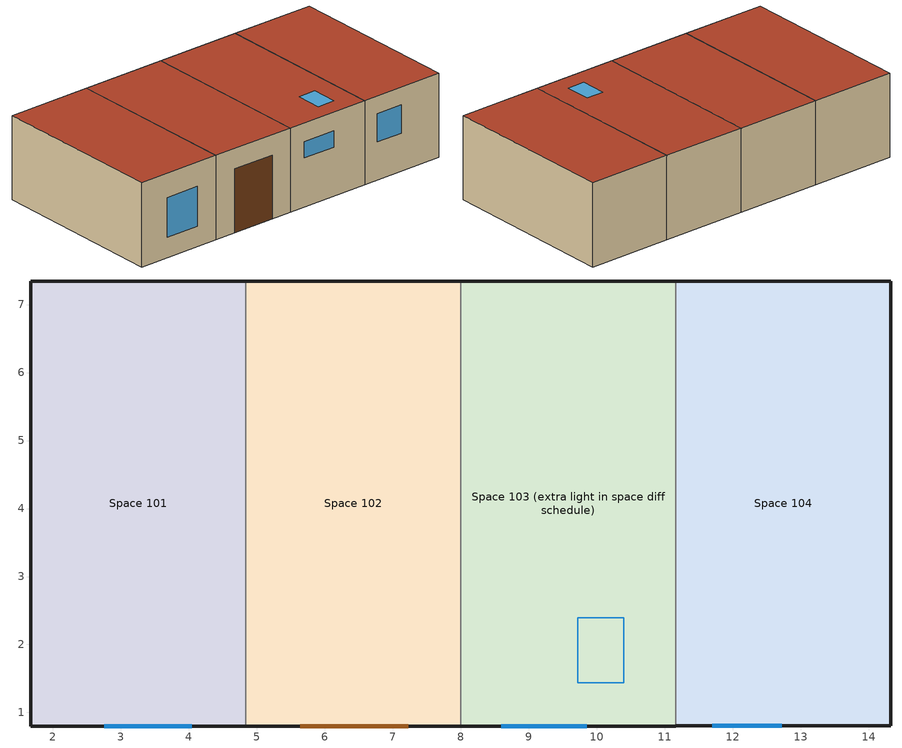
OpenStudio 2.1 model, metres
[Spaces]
Space 101
 floor ground: 4.83,7.35 4.83,0.8 1.67,0.8 1.67,7.35 z0
 wall outside: 4.83,7.35 1.67,7.35 1.67,0.8 4.83,0.8 z0:3.05
 wall to Space 102: 4.83,0.8 4.83,7.35 z0:3.05
 window (ASHRAE_90.1-2004_ExtWindow_ClimateZone 8): 2.75,0.8 4.04,0.8 z0.74:2.18
 roof outside: 4.83,0.8 4.83,7.35 1.67,7.35 1.67,0.8 z3.05
Space 102
 floor ground: 8,7.35 8,0.8 4.83,0.8 4.83,7.35 z0
 wall outside (Shared Material): 8,7.35 4.83,7.35 z0:3.05
 wall outside (Test_Air Gap): 4.83,0.8 8,0.8 z0:3.05
 wall to Space 103 (extra light in space diff schedule): 8,0.8 8,7.35 z0:3.05
 door: 5.63,0.8 7.23,0.8 z0:2.31
 roof outside: 8,0.8 8,7.35 4.83,7.35 4.83,0.8 z3.05
Space 103 (extra light in space diff schedule)
 floor ground: 11.16,7.35 11.16,0.8 8,0.8 8,7.35 z0
 wall outside (Test_No Insulation): 11.16,7.35 8,7.35 z0:3.05
 wall outside: 8,0.8 11.16,0.8 z0:3.05
 wall to Space 104: 11.16,0.8 11.16,7.35 z0:3.05
 window: 8.6,0.8 9.85,0.8 z1.78:2.37
 roof outside: 11.16,0.8 11.16,7.35 8,7.35 8,0.8 z3.05
 skylight: 10.39,1.44 10.39,2.4 9.72,2.4 9.72,1.44 z3.05
Space 104
 floor ground: 14.32,7.35 14.32,0.8 11.16,0.8 11.16,7.35 z0
 wall outside: 11.16,0.8 14.32,0.8 z0:3.05
 wall outside (ASHRAE_90.1-2004_ExtWall_SteelFrame_ClimateZone 1-4): 14.32,7.35 11.16,7.35 z0:3.05
 wall outside (ASHRAE_90.1-2004_ExtWall_Metal_ClimateZone 5): 14.32,0.8 14.32,7.35 z0:3.05
 window: 11.7,0.8 12.72,0.8 z1.39:2.41
 roof outside: 14.32,0.8 14.32,7.35 11.16,7.35 11.16,0.8 z3.05
[Building]
Large Hotel: North Axis {deg}=-0; Default Construction Set=ASHRAE_189.1-2009_ClimateZone 5 (l_htl) alt-res_ConstSet
[SizingPeriod:DesignDay] Barometric Pressure {Pa}=99063; Rain Indicator=0; Snow Indicator=0; Day of Month=21; Daylight Saving Time Indicator=0; Humidity Indicating Type=WetBulb; Dry-Bulb Temperature Range Modifier Type=DefaultMultipliers; Solar Model Indicator=ASHRAEClearSky
Name | Maximum Dry-Bulb Temperature {C} | Daily Dry-Bulb Temperature Range {deltaC} | Humidity Indicating Conditions at Maximum Dry-Bulb | Wind Speed {m/s} | Wind Direction {deg} | Sky Clearness | Month | Day Type
Sizing Period Design Day 1 | -20.6 | 0 | -20.6 | 4.9 | 270 | 0 | 1 | WinterDesignDay
Sizing Period Design Day 2 | 33.2 | 10.7 | 23.8 | 5.3 | 230 | 1 | 7 | SummerDesignDay
[Site:WaterMainsTemperature]
Calculation Method=Correlation; Annual Average Outdoor Air Temperature {C}=9.69; Maximum Difference In Monthly Average Outdoor Air Temperatures {deltaC}=28.1
[ClimateZones]

[Construction]
000_ExtSlabCarpet_4in_ClimateZone 1-8: MAT-CC05 4 HW CONCRETE, NoMass Test
000_Exterior Door: 000_F08 Metal surface, 000_I01 25mm insulation board
000_Exterior Window: 000_Clear 3mm, 000_Air 13mm, 000_Clear 3mm
000_Interior Ceiling: 000_M11 100mm lightweight concrete, 000_F05 Ceiling air space resistance, 000_F16 Acoustic tile
000_Interior Door; 000_Interior Partition: 000_G05 25mm wood
000_Interior Floor: 000_F16 Acoustic tile, 000_F05 Ceiling air space resistance, 000_M11 100mm lightweight concrete
000_Interior Wall: 000_G01a 19mm gypsum board, 000_F04 Wall air space resistance, 000_G01a 19mm gypsum board
000_Interior Window: 000_Clear 3mm
ASHRAE_189.1-2009_ExtRoof_IEAD_ClimateZone 2-5: Roof Membrane, Roof Insulation [21], Metal Decking
ASHRAE_189.1-2009_ExtWall_Mass_ClimateZone_alt-res 5: 1IN Stucco, 8IN Concrete HW, Wall Insulation [42], 1/2IN Gypsum
ASHRAE_189.1-2009_ExtWindow_ClimateZone_alt-res 4-5: Theoretical Glass [216]
ASHRAE_90.1-2004_ExtWall_Metal_ClimateZone 5: Metal Siding, Metal Building Semi-Cond Wall Insulation-1.24, 1/2IN Gypsum
ASHRAE_90.1-2004_ExtWall_SteelFrame_ClimateZone 1-4: Wood Siding, NoMass Test, 1/2IN Gypsum
ASHRAE_90.1-2004_ExtWindow_ClimateZone 8: Fixed Window 2.62/0.30/0.21
Test_Air Gap: 000_G01a 19mm gypsum board, Material Air Gap 1, 000_M01 100mm brick
Test_No Insulation: 000_M01 100mm brick, 8IN CONCRETE HW_RefBldg, 1/2IN Gypsum
Shared Material: 8IN Concrete HW, Wall Insulation [42], 1/2IN Gypsum
[DefaultConstructionSet]
ASHRAE_189.1-2009_ClimateZone 5 (l_htl) alt-res_ConstSet: Default Exterior Surface Constructions=ASHRAE_189.1-2009_ClimateZone 5 (l_htl) alt-res_Exterior_DefSurfCons; Default Interior Surface Constructions=000_Interior_DefSurfCons; Default Ground Contact Surface Constructions=000_Ground_DefSurfCons; Default Exterior SubSurface Constructions=ASHRAE_189.1-2009_ClimateZone 5 (l_htl) alt-res_Exterior_DefSubCons; Default Interior SubSurface Constructions=000_Interior_DefSubCons; Interior Partition Construction=000_Interior Partition
[DefaultSubSurfaceConstructions] Glass Door Construction=000_Exterior Window; Skylight Construction=000_Exterior Window; Tubular Daylight Dome Construction=000_Interior Window; Tubular Daylight Diffuser Construction=000_Interior Window
Name | Fixed Window Construction | Operable Window Construction | Door Construction
000_Interior_DefSubCons | 000_Interior Window | 000_Interior Window | 000_Interior Door
ASHRAE_189.1-2009_ClimateZone 5 (l_htl) alt-res_Exterior_DefSubCons | ASHRAE_189.1-2009_ExtWindow_ClimateZone_alt-res 4-5 | ASHRAE_189.1-2009_ExtWindow_ClimateZone_alt-res 4-5 | 000_Exterior Door
[DefaultSurfaceConstructions]
Name | Floor Construction | Wall Construction | Roof Ceiling Construction
000_Ground_DefSurfCons | 000_ExtSlabCarpet_4in_ClimateZone 1-8 | 000_ExtSlabCarpet_4in_ClimateZone 1-8 | 000_ExtSlabCarpet_4in_ClimateZone 1-8
000_Interior_DefSurfCons | 000_Interior Floor | 000_Interior Wall | 000_Interior Ceiling
ASHRAE_189.1-2009_ClimateZone 5 (l_htl) alt-res_Exterior_DefSurfCons | 000_ExtSlabCarpet_4in_ClimateZone 1-8 | ASHRAE_189.1-2009_ExtWall_Mass_ClimateZone_alt-res 5 | ASHRAE_189.1-2009_ExtRoof_IEAD_ClimateZone 2-5
[Material]
Name | Roughness | Thickness | Conductivity | Density | Specific Heat | Thermal Absorptance | Solar Absorptance | Visible Absorptance
000_F08 Metal surface | Smooth | 0.0008 | 45.28 | 7824 | 500
000_F16 Acoustic tile | MediumSmooth | 0.0191 | 0.06 | 368 | 590
000_G01a 19mm gypsum board | MediumSmooth | 0.019 | 0.16 | 800 | 1090
000_G05 25mm wood | MediumSmooth | 0.0254 | 0.15 | 608 | 1630
000_I01 25mm insulation board | MediumRough | 0.0254 | 0.03 | 43 | 1210
000_M01 100mm brick | MediumRough | 0.1016 | 0.89 | 1920 | 790
000_M11 100mm lightweight concrete | MediumRough | 0.1016 | 0.53 | 1280 | 840
1/2IN Gypsum | Smooth | 0.0127 | 0.16 | 784.9 | 830 | 0.9 | 0.92 | 0.92
1IN Stucco | Smooth | 0.0253 | 0.6918 | 1858 | 837 | 0.9 | 0.92 | 0.92
8IN CONCRETE HW_RefBldg | Rough | 0.2032 | 1.311 | 2240 | 836.8 | 0.9 | 0.7 | 0.7
8IN Concrete HW | MediumRough | 0.2033 | 1.7296 | 2243 | 837 | 0.9 | 0.65 | 0.65
MAT-CC05 4 HW CONCRETE | Rough | 0.1016 | 1.311 | 2240 | 836.8 | 0.9 | 0.7 | 0.7
Metal Building Semi-Cond Wall Insulation-1.24 | MediumRough | 0.0495495 | 0.049 | 265 | 836.8 | 0.9 | 0.7 | 0.7
Metal Decking | MediumSmooth | 0.0015 | 45.006 | 7680 | 418.4 | 0.9 | 0.7 | 0.3
Metal Siding | Smooth | 0.0015 | 44.96 | 7688.86 | 410 | 0.9 | 0.2 | 0.2
Roof Insulation [21] | MediumRough | 0.2105 | 0.049 | 265 | 836.8 | 0.9 | 0.7 | 0.7
Roof Membrane | VeryRough | 0.0095 | 0.16 | 1121.29 | 1460 | 0.9 | 0.7 | 0.7
Wall Insulation [42] | MediumRough | 0.0914 | 0.0432 | 91 | 837 | 0.9 | 0.5 | 0.5
Wood Siding | MediumSmooth | 0.01 | 0.11 | 544.62 | 1210 | 0.9 | 0.78 | 0.78
[Material:AirGap]
Name | Thermal Resistance | Thermal Resistance {m2-K/W}
000_F04 Wall air space resistance | 0.15
000_F05 Ceiling air space resistance | 0.18
Material Air Gap 1 |  | 0.35222
[Material:NoMass]
NoMass Test: Roughness=VeryRough; Thermal Resistance=0.880551; Thermal Absorptance=0.9; Solar Absorptance=0.7; Visible Absorptance=0.8
[WindowMaterial:Gas]
000_Air 13mm: Gas Type=Air; Thickness=0.0127
[WindowMaterial:Glazing] Optical Data Type=SpectralAverage; Thickness=0.003; Infrared Transmittance at Normal Incidence=0
Name | Solar Transmittance at Normal Incidence | Front Side Solar Reflectance at Normal Incidence | Back Side Solar Reflectance at Normal Incidence | Visible Transmittance at Normal Incidence | Front Side Visible Reflectance at Normal Incidence | Back Side Visible Reflectance at Normal Incidence | Front Side Infrared Hemispherical Emissivity | Back Side Infrared Hemispherical Emissivity | Conductivity | Dirt Correction Factor for Solar and Visible Transmittance | Solar Diffusing
000_Clear 3mm | 0.837 | 0.075 | 0.075 | 0.898 | 0.081 | 0.081 | 0.84 | 0.84 | 0.9
Theoretical Glass [216] | 0.3801 | 0.5699 | 0.5699 | 0.5079 | 0.4421 | 0.4421 | 0.9 | 0.9 | 0.0133 | 1 | No
[WindowMaterial:SimpleGlazingSystem]
Fixed Window 2.62/0.30/0.21: U-Factor=2.61188; Solar Heat Gain Coefficient=0.3; Visible Transmittance=0.21
[DefaultScheduleSet] People Activity Level Schedule=LargeHotel_Activity; Lighting Schedule=LargeHotel_Bldg_Light; Electric Equipment Schedule=LargeHotel_Bldg_Equip; Infiltration Schedule=LargeHotel_Infil_Quarter_On
Name | Number of People Schedule
LargeHotel_Banquet_Schedules; LargeHotel_Cafe_Schedules | LargeHotel_Bldg_Occ
LargeHotel_Lobby_Schedules | LargeHotel_Lobby_Occ
[DesignSpecification:OutdoorAir] Outdoor Air Method=Sum; Outdoor Air Flow per Person=0.0107645; Outdoor Air Flow per Floor Area=0; Outdoor Air Flow Rate=0; Outdoor Air Flow Air Changes per Hour=0
LargeHotel_Banquet_Outdoor_Air; LargeHotel_Cafe_Outdoor_Air; LargeHotel_Lobby_Outdoor_Air
[ElectricEquipment]
Name | Electric Equipment Definition | Space or SpaceType
ASHRAE_189.1-2009_ClimateZone 1-3_LargeHotel_Cafe_ElecInst | ASHRAE_189.1-2009_ClimateZone 1-3_LargeHotel_Cafe_ElecDef | MultipleLights one LPD one Load x5 multiplier Same Schedule
ASHRAE_189.1-2009_ClimateZone 1-3_LargeHotel_Lobby_ElecInst | ASHRAE_189.1-2009_ClimateZone 1-3_LargeHotel_Lobby_ElecDef | Single Light LPD
[ElectricEquipment:Definition] Design Level Calculation Method=Watts/Area; Design Level=0
Name | Watts per Space Floor Area
ASHRAE_189.1-2009_ClimateZone 1-3_LargeHotel_Cafe_ElecDef | 2.79862
ASHRAE_189.1-2009_ClimateZone 1-3_LargeHotel_Lobby_ElecDef | 4.09029
[Lights]
Name | Lights Definition | Space or SpaceType | Schedule | Multiplier
ASHRAE_189.1-2009_ClimateZone 1-3_LargeHotel_Banquet_LightsInst | ASHRAE_189.1-2009_ClimateZone 1-3_LargeHotel_Banquet_LightsDef | Multiple Lights Both LPD different schedules | LargeHotel_LaundryRoom_Gas
ASHRAE_189.1-2009_ClimateZone 1-3_LargeHotel_Cafe_LightsInst | ASHRAE_189.1-2009_ClimateZone 1-3_LargeHotel_Cafe_LightsDef | MultipleLights one LPD one Load x5 multiplier Same Schedule | Schedule Compact 1
Lights 1 | ASHRAE_189.1-2009_ClimateZone 1-3_LargeHotel_Mechanical_LightsDef | Multiple Lights Both LPD different schedules | LargeHotel_Bldg_Equip
Lights 3 | 100W light | MultipleLights one LPD one Load x5 multiplier Same Schedule |  | 5
Lights 4 | ASHRAE_189.1-2009_ClimateZone 1-3_LargeHotel_Kitchen_LightsDef | Single Light LPD
Lights 5 | ASHRAE_189.1-2009_ClimateZone 1-3_LargeHotel_Cafe_LightsDef | Space 103 (extra light in space diff schedule) | LargeHotel_LaundryRoom_Gas
instance missing schedule | ASHRAE_189.1-2009_ClimateZone 1-3_LargeHotel_Kitchen_LightsDef | Space with no Geometry Assigned to SpaceType with non
[Lights:Definition]
Name | Design Level Calculation Method | Lighting Level | Watts per Space Floor Area | Lighting Level {W}
ASHRAE_189.1-2009_ClimateZone 1-3_LargeHotel_Banquet_LightsDef; ASHRAE_189.1-2009_ClimateZone 1-3_LargeHotel_Cafe_LightsDef | Watts/Area | 0 | 12.5938
ASHRAE_189.1-2009_ClimateZone 1-3_LargeHotel_Kitchen_LightsDef | Watts/Area | 0 | 11.625
ASHRAE_189.1-2009_ClimateZone 1-3_LargeHotel_Mechanical_LightsDef | Watts/Area | 0 | 14.5313
100W light | LightingLevel |  |  | 100
[People]
Name | People Definition | Space or SpaceType
ASHRAE_189.1-2009_ClimateZone 1-3_LargeHotel_Banquet_PeopInst | LargeHotel_Banquet_PeopDef | Multiple Lights Both LPD different schedules
ASHRAE_189.1-2009_ClimateZone 1-3_LargeHotel_Cafe_PeopInst | LargeHotel_Cafe_PeopDef | MultipleLights one LPD one Load x5 multiplier Same Schedule
ASHRAE_189.1-2009_ClimateZone 1-3_LargeHotel_Lobby_PeopInst | LargeHotel_Lobby_PeopDef | Single Light LPD
[People:Definition] Number of People Calculation Method=People/Area; Number of People=0; Fraction Radiant=0.3
Name | People per Space Floor Area
LargeHotel_Banquet_PeopDef; LargeHotel_Cafe_PeopDef | 0.721182
LargeHotel_Lobby_PeopDef | 0.322917
[SpaceInfiltration:DesignFlowRate] Design Flow Rate Calculation Method=AirChanges/Hour; Design Flow Rate=0; Air Changes per Hour=0.16
Name | Space or SpaceType
ASHRAE_189.1-2009_ClimateZone 1-3_LargeHotel_Banquet_Infil | Multiple Lights Both LPD different schedules
ASHRAE_189.1-2009_ClimateZone 1-3_LargeHotel_Cafe_Infil | MultipleLights one LPD one Load x5 multiplier Same Schedule
ASHRAE_189.1-2009_ClimateZone 1-3_LargeHotel_Lobby_Infil | Single Light LPD
[SpaceType]
Name | Default Schedule Set | Design Specification Outdoor Air Object
Multiple Lights Both LPD different schedules | LargeHotel_Banquet_Schedules | LargeHotel_Banquet_Outdoor_Air
MultipleLights one LPD one Load x5 multiplier Same Schedule | LargeHotel_Cafe_Schedules | LargeHotel_Cafe_Outdoor_Air
Single Light LPD | LargeHotel_Lobby_Schedules | LargeHotel_Lobby_Outdoor_Air
[BuildingStory]
Building Story 1: Nominal Z Coordinate {m}=0; Nominal Floor to Floor Height {m}=3.048
[Space]
Name | Space Type | Building Story | Thermal Zone
Space 101 | Multiple Lights Both LPD different schedules | Building Story 1 | Thermal Zone: Space 101
Space 102 | MultipleLights one LPD one Load x5 multiplier Same Schedule | Building Story 1 | Thermal Zone: Space 102
Space 103 (extra light in space diff schedule) | Single Light LPD | Building Story 1 | Thermal Zone: Space 103
Space 104 | Multiple Lights Both LPD different schedules | Building Story 1 | Thermal Zone: Space 104
Space with no Geometry Assigned to SpaceType with non
[ThermalZone] Use Ideal Air Loads=No
Thermal Zone: Space 101; Thermal Zone: Space 104; Thermal Zone: Space 103; Thermal Zone: Space 102
[Sizing:Zone] Zone Cooling Design Supply Air Temperature Input Method=SupplyAirTemperature; Zone Cooling Design Supply Air Temperature {C}=14; Zone Cooling Design Supply Air Temperature Difference {deltaC}=11.11; Zone Heating Design Supply Air Temperature Input Method=SupplyAirTemperature; Zone Heating Design Supply Air Temperature {C}=40; Zone Heating Design Supply Air Temperature Difference {deltaC}=11.11; Zone Cooling Design Supply Air Humidity Ratio {kg-H2O/kg-air}=0.0085; Zone Heating Design Supply Air Humidity Ratio {kg-H2O/kg-air}=0.008; Cooling Design Air Flow Method=DesignDay; Heating Design Air Flow Method=DesignDay; Account for Dedicated Outdoor Air System=No; Dedicated Outdoor Air System Control Strategy=NeutralSupplyAir; Dedicated Outdoor Air Low Setpoint Temperature for Design {C}=Autosize; Dedicated Outdoor Air High Setpoint Temperature for Design {C}=Autosize
Thermal Zone: Space 101; Thermal Zone: Space 104; Thermal Zone: Space 103; Thermal Zone: Space 102
[Schedule:Ruleset]
Name | Default Day Schedule | Summer Design Day Schedule | Winter Design Day Schedule
LargeHotel_Bldg_Occ | LargeHotel_Bldg_Occ Default Schedule | LargeHotel_Bldg_Occ Summer Design Day | LargeHotel_Bldg_Occ Winter Design Day
LargeHotel_Infil_Quarter_On | LargeHotel_Infil_Quarter_On Default Schedule | LargeHotel_Infil_Quarter_On Summer Design Day | LargeHotel_Infil_Quarter_On Winter Design Day
LargeHotel_LaundryRoom_Gas | LargeHotel_LaundryRoom_Gas Default Schedule | LargeHotel_LaundryRoom_Gas Summer Design Day | LargeHotel_LaundryRoom_Gas Winter Design Day
LargeHotel_Bldg_Equip | LargeHotel_Bldg_Equip Default Schedule | LargeHotel_Bldg_Equip Summer Design Day | LargeHotel_Bldg_Equip Winter Design Day
LargeHotel_Activity | LargeHotel_Activity Default Schedule | LargeHotel_Activity Summer Design Day | LargeHotel_Activity Winter Design Day
LargeHotel_Lobby_Occ | LargeHotel_Lobby_Occ Default Schedule | LargeHotel_Lobby_Occ Summer Design Day | LargeHotel_Lobby_Occ Winter Design Day
LargeHotel_Bldg_Light | LargeHotel_Bldg_Light Default Schedule | LargeHotel_Bldg_Light Summer Design Day | LargeHotel_Bldg_Light Winter Design Day
[Schedule:Day]
LargeHotel_Bldg_Occ Default Schedule; LargeHotel_Bldg_Occ Winter Design Day; LargeHotel_Infil_Quarter_On Default Schedule; LargeHotel_LaundryRoom_Gas Default Schedule; LargeHotel_LaundryRoom_Gas Winter Design Day; LargeHotel_Bldg_Equip Default Schedule; LargeHotel_Bldg_Equip Winter Design Day; LargeHotel_Activity Default Schedule; LargeHotel_Lobby_Occ Default Schedule; LargeHotel_Lobby_Occ Winter Design Day; LargeHotel_Bldg_Light Default Schedule; LargeHotel_Bldg_Light Winter Design Day: 24, 0, 0
LargeHotel_Bldg_Occ Rule 3 Day Schedule: 6, 0, 0.9, 7, 0, 0.7, 9, 0, 0.4, 15, 0, 0.2, 16, 0, 0.3, 19, 0, 0.5, 21, 0, 0.7, 22, 0, 0.8, 24, 0, 0.9
LargeHotel_Bldg_Occ Summer Design Day; LargeHotel_LaundryRoom_Gas Summer Design Day; LargeHotel_Bldg_Equip Summer Design Day; LargeHotel_Lobby_Occ Summer Design Day; LargeHotel_Bldg_Light Summer Design Day: 24, 0, 1
LargeHotel_Bldg_Occ Rule 2 Day Schedule: 6, 0, 0.9, 7, 0, 0.7, 9, 0, 0.5, 17, 0, 0.3, 18, 0, 0.5, 21, 0, 0.6, 24, 0, 0.7
LargeHotel_Bldg_Occ Rule 1 Day Schedule: 8, 0, 0.7, 11, 0, 0.5, 13, 0, 0.3, 16, 0, 0.2, 17, 0, 0.3, 19, 0, 0.4, 21, 0, 0.6, 24, 0, 0.8
LargeHotel_Infil_Quarter_On Rule 1 Day Schedule; LargeHotel_Infil_Quarter_On Winter Design Day; LargeHotel_Infil_Quarter_On Summer Design Day: 24, 0, 0.25
LargeHotel_LaundryRoom_Gas Rule 1 Day Schedule: 9, 0, 0, 17, 0, 1, 24, 0, 0
LargeHotel_Bldg_Equip Rule 3 Day Schedule: 1, 0, 0.3, 2, 0, 0.25, 5, 0, 0.2, 6, 0, 0.3, 7, 0, 0.5, 8, 0, 0.6, 10, 0, 0.5, 18, 0, 0.35, 19, 0, 0.7, 20, 0, 0.9, 21, 0, 0.95, 22, 0, 0.9, 23, 0, 0.7, 24, 0, 0.4
LargeHotel_Bldg_Equip Rule 2 Day Schedule: 2, 0, 0.3, 6, 0, 0.2, 8, 0, 0.4, 10, 0, 0.5, 11, 0, 0.4, 18, 0, 0.35, 19, 0, 0.7, 22, 0, 0.8, 23, 0, 0.7, 24, 0, 0.4
LargeHotel_Bldg_Equip Rule 1 Day Schedule: 2, 0, 0.4, 6, 0, 0.3, 7, 0, 0.4, 9, 0, 0.5, 13, 0, 0.4, 18, 0, 0.3, 19, 0, 0.6, 20, 0, 0.8, 21, 0, 0.9, 22, 0, 0.7, 23, 0, 0.6, 24, 0, 0.4
LargeHotel_Activity Rule 1 Day Schedule; LargeHotel_Activity Winter Design Day; LargeHotel_Activity Summer Design Day: 24, 0, 120
LargeHotel_Lobby_Occ Rule 2 Day Schedule: 5, 0, 0.1, 6, 0, 0.3, 10, 0, 0.7, 16, 0, 0.2, 18, 0, 0.4, 22, 0, 0.2, 24, 0, 0.1
LargeHotel_Lobby_Occ Rule 1 Day Schedule: 6, 0, 0.1, 7, 0, 0.3, 10, 0, 0.7, 22, 0, 0.2, 24, 0, 0.1
LargeHotel_Bldg_Light Rule 3 Day Schedule: 1, 0, 0.2, 2, 0, 0.15, 5, 0, 0.1, 6, 0, 0.2, 7, 0, 0.4, 8, 0, 0.5, 10, 0, 0.4, 18, 0, 0.25, 19, 0, 0.6, 20, 0, 0.8, 21, 0, 0.9, 22, 0, 0.8, 23, 0, 0.6, 24, 0, 0.3
LargeHotel_Bldg_Light Rule 2 Day Schedule: 2, 0, 0.2, 6, 0, 0.1, 8, 0, 0.3, 10, 0, 0.4, 11, 0, 0.3, 18, 0, 0.25, 19, 0, 0.6, 22, 0, 0.7, 23, 0, 0.6, 24, 0, 0.3
LargeHotel_Bldg_Light Rule 1 Day Schedule: 2, 0, 0.3, 6, 0, 0.2, 7, 0, 0.3, 9, 0, 0.4, 13, 0, 0.3, 18, 0, 0.2, 19, 0, 0.5, 20, 0, 0.7, 21, 0, 0.8, 22, 0, 0.6, 23, 0, 0.5, 24, 0, 0.3
[Schedule:Rule] Date Specification Type=DateRange; Start Month=1; Start Day=1; End Month=12; End Day=31
Name | Schedule Ruleset | Rule Order | Day Schedule | Apply Sunday | Apply Monday | Apply Tuesday | Apply Wednesday | Apply Thursday | Apply Friday | Apply Saturday
LargeHotel_Bldg_Occ Rule 3 | LargeHotel_Bldg_Occ | 2 | LargeHotel_Bldg_Occ Rule 3 Day Schedule | No | Yes | Yes | Yes | Yes | Yes | No
LargeHotel_Bldg_Occ Rule 2 | LargeHotel_Bldg_Occ | 1 | LargeHotel_Bldg_Occ Rule 2 Day Schedule | No | No | No | No | No | No | Yes
LargeHotel_Bldg_Occ Rule 1 | LargeHotel_Bldg_Occ | 0 | LargeHotel_Bldg_Occ Rule 1 Day Schedule | Yes | No | No | No | No | No | No
LargeHotel_Infil_Quarter_On Rule 1 | LargeHotel_Infil_Quarter_On | 0 | LargeHotel_Infil_Quarter_On Rule 1 Day Schedule | Yes | Yes | Yes | Yes | Yes | Yes | Yes
LargeHotel_LaundryRoom_Gas Rule 1 | LargeHotel_LaundryRoom_Gas | 0 | LargeHotel_LaundryRoom_Gas Rule 1 Day Schedule | Yes | Yes | Yes | Yes | Yes | Yes | Yes
LargeHotel_Bldg_Equip Rule 3 | LargeHotel_Bldg_Equip | 2 | LargeHotel_Bldg_Equip Rule 3 Day Schedule | No | Yes | Yes | Yes | Yes | Yes | No
LargeHotel_Bldg_Equip Rule 2 | LargeHotel_Bldg_Equip | 1 | LargeHotel_Bldg_Equip Rule 2 Day Schedule | No | No | No | No | No | No | Yes
LargeHotel_Bldg_Equip Rule 1 | LargeHotel_Bldg_Equip | 0 | LargeHotel_Bldg_Equip Rule 1 Day Schedule | Yes | No | No | No | No | No | No
LargeHotel_Activity Rule 1 | LargeHotel_Activity | 0 | LargeHotel_Activity Rule 1 Day Schedule | Yes | Yes | Yes | Yes | Yes | Yes | Yes
LargeHotel_Lobby_Occ Rule 2 | LargeHotel_Lobby_Occ | 1 | LargeHotel_Lobby_Occ Rule 2 Day Schedule | No | Yes | Yes | Yes | Yes | Yes | No
LargeHotel_Lobby_Occ Rule 1 | LargeHotel_Lobby_Occ | 0 | LargeHotel_Lobby_Occ Rule 1 Day Schedule | Yes | No | No | No | No | No | Yes
LargeHotel_Bldg_Light Rule 3 | LargeHotel_Bldg_Light | 2 | LargeHotel_Bldg_Light Rule 3 Day Schedule | No | Yes | Yes | Yes | Yes | Yes | No
LargeHotel_Bldg_Light Rule 2 | LargeHotel_Bldg_Light | 1 | LargeHotel_Bldg_Light Rule 2 Day Schedule | No | No | No | No | No | No | Yes
LargeHotel_Bldg_Light Rule 1 | LargeHotel_Bldg_Light | 0 | LargeHotel_Bldg_Light Rule 1 Day Schedule | Yes | No | No | No | No | No | No
[Schedule:Compact]
Schedule Compact 1: 1
